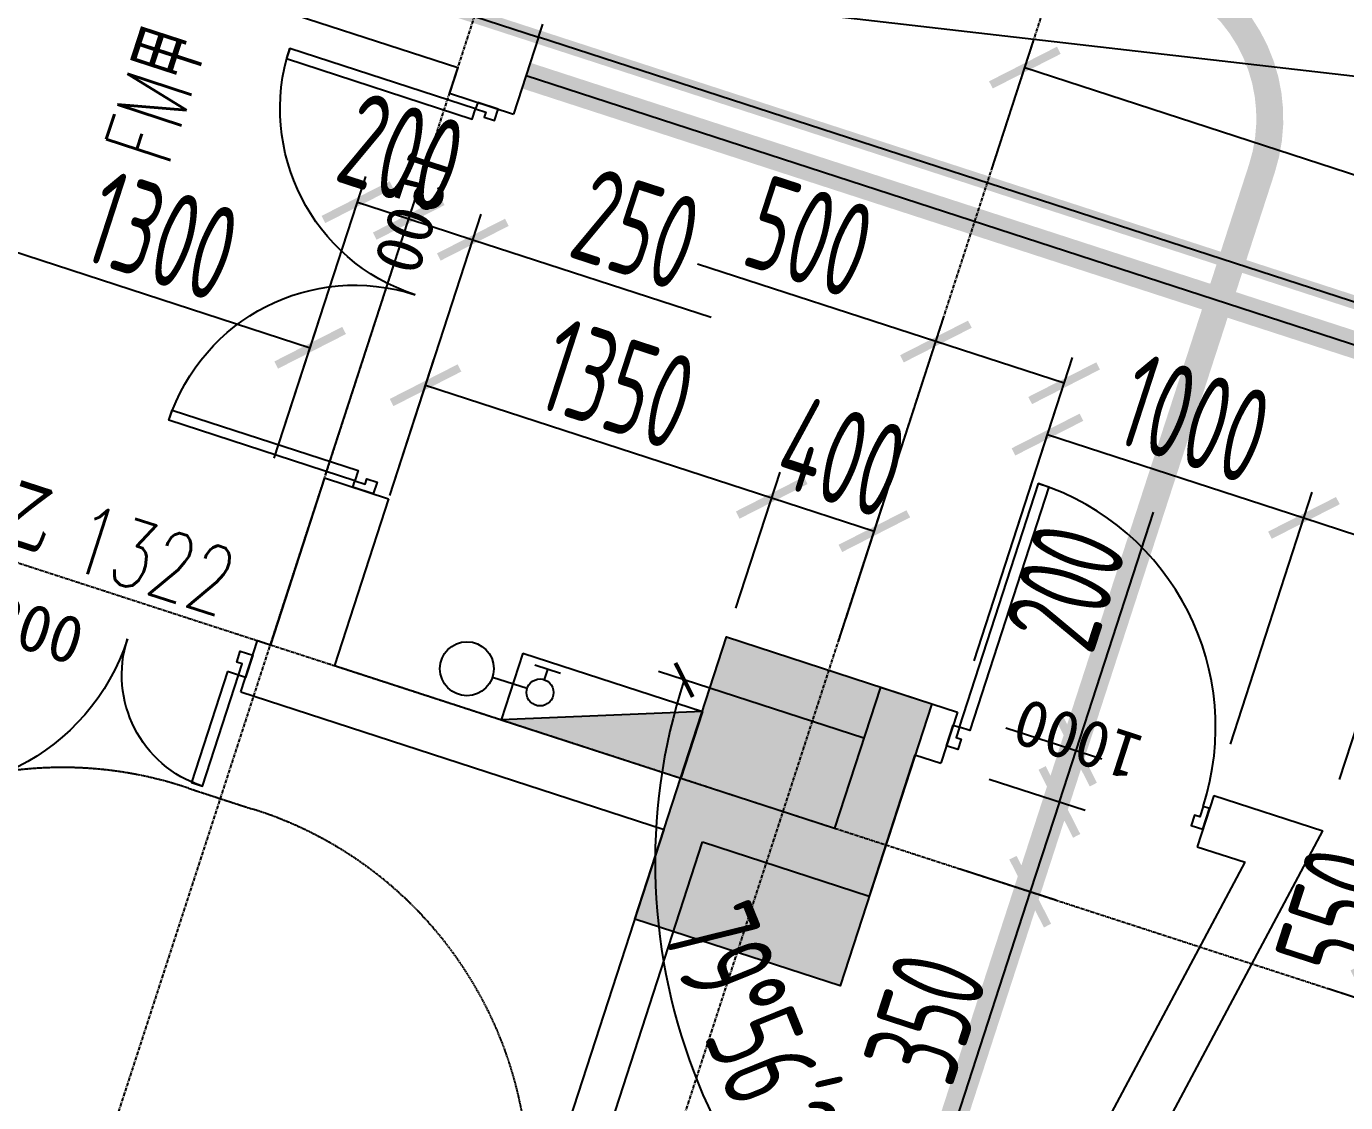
# Model space of a CAD drawing. Extents: x 11778731 to 12007717, y -6694179 to -6314888.
# Drawn here: x 11976274 to 11981166, y -6395858 to -6391868 of the extents above; entities that cross this region are included whole.
import ezdxf
from ezdxf.enums import TextEntityAlignment as Align
from ezdxf.xclip import XClip

# ---------------------------------------------------------------- set-up
doc = ezdxf.new("R2010")
doc.units = 0
doc.header["$LTSCALE"] = 10
doc.header["$MEASUREMENT"] = 0
doc.header["$XCLIPFRAME"] = 0
for name, pattern in [('A3-RG-axis-100$0$CENTER', [2, 1.25, -0.25, 0.25, -0.25]), ('A3-RI-5F$0$DASH', [0.35, 0.25, -0.1]), ('A3-RI-5F$0$DASHDOT', [1, 0.5, -0.25, 0, -0.25]), ('A3-RV-5F$0$DASH', [0.35, 0.25, -0.1]), ('DASHED2', [0.375, 0.25, -0.125])]:
    doc.linetypes.add(name, pattern=pattern)
for name, color, linetype in [('A-CLOD', 200, 'Continuous'), ('A3-RB-5F-100$0$A-DIMS-100', 1, 'Continuous'), ('A3-RG-axis-100$0$A-GRID', 1, 'A3-RG-axis-100$0$CENTER'), ('A3-RI-5F$0$0M-FIRE', 30, 'A3-RI-5F$0$DASHDOT'), ('A3-RI-5F$0$A-DOOR', 32, 'Continuous'), ('A3-RI-5F$0$A-FLOR', 2, 'Continuous'), ('A3-RI-5F$0$A-STRS-HRAL', 80, 'Continuous'), ('A3-RI-5F$0$A-SYMB-VOID', 35, 'Continuous'), ('A3-RI-5F$0$A-WALL', 7, 'Continuous'), ('A3-RI-5F$0$A-WALL-FINI', 95, 'Continuous'), ('A3-RM-5F$0$0P-FE-FH-P', 41, 'A3-RM-5F$0$YJdef_FE-FH_LINE_F'), ('A3-RM-5F$0$0P-FE-FH-V', 141, 'Continuous'), ('A3-RM-5F$0$0P-FE-HY', 141, 'Continuous'), ('A3-RS-1F$0$A-HATH-GRAY', 8, 'Continuous'), ('A3-RS-1F$0$A-WALL', 7, 'Continuous'), ('A3-RV-5F$0$A-SYMB-STRS', 1, 'Continuous'), ('A3-SYMB-5F-100$0$A-SYMB-DOOR', 3, 'Continuous'), ('A3-SYMB-5F-100$0$A-SYMB-DOOR1', 3, 'Continuous'), ('A3-SYMB-5F-100$0$A-SYMB-DOOR2', 3, 'Continuous'), ('A3-SYMB-5F-100$0$A-SYMB-DOOR3', 3, 'Continuous')]:
    doc.layers.add(name, color=color, linetype=linetype)
doc.styles.add('A3-RB-5F-100$0$XD2008', font='xd-hzs.shx', dxfattribs={"width": 0.7, "bigfont": 'xd-hztxt.shx'})
doc.styles.add('A3-RI-5F$0$Standard', font='')
doc.styles.add('A3-RM-5F$0$hz1', font='hzs.shx', dxfattribs={"width": 0.75, "bigfont": 'hztxt.shx'})
doc.styles.add('A3-SYMB-5F-100$0$ECADI-TXT', font='simplex.shx', dxfattribs={"bigfont": 'hztxt.shx'})
doc.styles.get('A3-RI-5F$0$Standard').set_extended_font_data('SimSun')
doc.linetypes.add('A3-RM-5F$0$YJdef_FE-FH_LINE_F', pattern='A,4,-0.2,["F",A3-RM-5F$0$hz1,S=0.2,R=0,X=-0.1,Y=-0.1],-0.1', length=4.3)
doc.dimstyles.new('A3-RB-5F-100$0$XD100', dxfattribs={"dimscale": 100, "dimtxt": 3.5, "dimasz": 1.5, "dimexe": 1, "dimexo": 2, "dimgap": 0.5, "dimtad": 1, "dimdec": 0, "dimdsep": 46, "dimtxsty": 'A3-RB-5F-100$0$XD2008', "dimcen": 2.5, "dimclrt": 4, "dimaunit": 1, "dimadec": 0, "dimazin": 0, "dimtfac": 1, "dimtdec": 0, "dimtix": 1, "dimtmove": 0, "dimatfit": 3, "dimfxl": 0, "dimtolj": 1, "dimtzin": 0, "dimarcsym": 0})
doc.dimstyles.new('A3-RB-5F-100$0$XD100$0', dxfattribs={"dimscale": 100, "dimtxt": 3.5, "dimasz": 2, "dimexe": 1, "dimexo": 2, "dimgap": 0.5, "dimtad": 1, "dimdec": 0, "dimdsep": 46, "dimtxsty": 'A3-RB-5F-100$0$XD2008', "dimblk1": 'A3-RB-5F-100$0$_ARCHTICK', "dimblk2": 'A3-RB-5F-100$0$_ARCHTICK', "dimsah": 1, "dimcen": 2.5, "dimclrt": 4, "dimaunit": 1, "dimadec": 0, "dimazin": 0, "dimtfac": 1, "dimtdec": 0, "dimtix": 1, "dimtmove": 0, "dimatfit": 3, "dimfxl": 0, "dimtolj": 1, "dimtzin": 0, "dimarcsym": 0})

# ---------------------------------------------------------------- blocks, each defined once
blk = doc.blocks.new('A3-RI-5F$0$J-双扇门-1500')
for points in [[(25, 80), (25, 805), (65, 805), (65, 80)], [(1475, 80), (1475, 805), (1435, 805), (1435, 80)], [(0, 80), (25, 80), (25, 40), (45, 40), (45, 0), (0, 0)], [(1500, 80), (1475, 80), (1475, 40), (1455, 40), (1455, 0), (1500, 0)]]:
    blk.add_lwpolyline(points, close=True)
for centre, start, end in [((25, 80), 0, 90), ((1475, 80), 90, 180)]:
    blk.add_arc(centre, 725, start, end)
at = {"layer": 'Defpoints', "style": 'A3-RI-5F$0$Standard'}
blk.add_text('1500', height=175, rotation=360, dxfattribs=at).set_placement((210.4, 93.8))
blk = doc.blocks.new('A3-RI-5F$0$J-子母门-1300')
for points in [[(-72.9, 86.7), (-72.9, 899.2), (-29.6, 899.2), (-29.6, 86.7)], [(1129.6, 86.7), (1129.6, 520), (1172.9, 520), (1172.9, 86.7)], [(-100, 86.7), (-72.9, 86.7), (-72.9, 43.3), (-51.2, 43.3), (-51.2, 0), (-100, 0)], [(1200, 86.7), (1172.9, 86.7), (1172.9, 43.3), (1151.2, 43.3), (1151.2, 0), (1200, 0)]]:
    blk.add_lwpolyline(points, close=True)
for centre, radius, start, end in [((-72.9, 86.7), 812.5, 0, 90), ((1172.9, 86.7), 433.3, 90, 180)]:
    blk.add_arc(centre, radius, start, end)
at = {"layer": 'Defpoints', "style": 'A3-RI-5F$0$Standard'}
blk.add_text('1300', height=175, rotation=360, dxfattribs=at).set_placement((104.6, 72))
blk = doc.blocks.new('A3-RI-5F$0$J-单扇门-1000')
for points in [[(-1000, -40), (-975, -40), (-975, 0), (-955, 0), (-955, 40), (-1000, 40)], [(0, -40), (-25, -40), (-25, 0), (-45, 0), (-45, 40), (0, 40)], [(-25, -40), (-25, -990), (-65, -990), (-65, -40)]]:
    blk.add_lwpolyline(points, close=True)
blk.add_arc((-25, -40), 950, 180, 270)
at = {"layer": 'Defpoints', "style": 'A3-RI-5F$0$Standard'}
blk.add_text('1000', height=175, rotation=360, dxfattribs=at).set_placement((-693.6, -218.2))
blk = doc.blocks.new('A3-RI-5F')
at = {"layer": 'A3-RI-5F$0$0M-FIRE', "const_width": 100}
blk.add_lwpolyline([(11978127.2, -6392050.3), (11981718.3, -6393217.1), (11981918.5, -6393282.1), (11983619.4, -6393834.8), (11981025.6, -6401817.9, -0.089252), (11978423.6, -6405850.5, 0.095873), (11977106.7, -6407812.4), (11976851.3, -6408493), (11976456.6, -6410438.8), (11975165.8, -6410461.5, 0.078185), (11972830.6, -6410986.5), (11973149.5, -6418285.6), (11975106.4, -6418638)], format="xyb", dxfattribs=at)
at = {"layer": 'A3-RI-5F$0$A-FLOR', "linetype": 'A3-RI-5F$0$DASH', "const_width": 50}
blk.add_lwpolyline([(11978173.5, -6391907.6), (11978173.5, -6391907.6), (11943983, -6380798.4)], dxfattribs=at)
blk.add_lwpolyline([(11978173.5, -6391907.6), (11983808.4, -6393738.5), (11981166.4, -6401870, -0.089363), (11978533.3, -6405952.9, 0.16088), (11976814.5, -6409345.1), (11976779.4, -6409539.8), (11976579.8, -6410648), (11976297.4, -6410621.5, 0.112692), (11972985.2, -6411088.7), (11973294.1, -6418159.3), (11975166.5, -6418496.5)], format="xyb", dxfattribs=at)
at = {"layer": 'A3-RI-5F$0$A-STRS-HRAL'}
for p, q in [((11983808.4, -6393738.5), (11978173.5, -6391907.6)), ((11978127.2, -6392050.3), (11983619.4, -6393834.8))]:
    blk.add_line(p, q, dxfattribs=at)
at = {"layer": 'A3-RI-5F$0$A-SYMB-VOID'}
blk.add_lwpolyline([(11978237.5, -6391710.7), (11986090.5, -6392614.3), (11984617.8, -6396077.1)], dxfattribs=at)
at = {"layer": 'A3-RI-5F$0$A-WALL'}
for p, q in [((11967569.1, -6388462), (11978173.5, -6391907.6)), ((11970455.7, -6389610.2), (11977873.9, -6392020.6)), ((11978173.5, -6391907.6), (11978080.8, -6392192.9)), ((11977873.9, -6392020.6), (11977843, -6392115.7)), ((11977873.9, -6392020.6), (11977843, -6392115.7)), ((11977843, -6392115.7), (11978080.8, -6392192.9)), ((11977843, -6392115.7), (11978080.8, -6392192.9)), ((11977379.5, -6393542.3), (11977178.7, -6394160.4)), ((11977379.5, -6393542.3), (11977178.7, -6394160.4)), ((11977379.5, -6393542.3), (11977617.3, -6393619.5)), ((11977379.5, -6393542.3), (11977617.3, -6393619.5)), ((11977617.3, -6393619.5), (11977416.4, -6394237.7)), ((11977617.3, -6393619.5), (11977416.4, -6394237.7)), ((11977069.3, -6394335.2), (11977131.1, -6394145)), ((11977069.3, -6394335.2), (11977131.1, -6394145)), ((11977131.1, -6394145), (11977178.7, -6394160.4)), ((11977416.4, -6394237.7), (11979271, -6394840.3)), ((11977069.3, -6394335.2), (11978638.9, -6394845.2)), ((11979440.9, -6394317.2), (11979271, -6394840.3)), ((11979440.9, -6394317.2), (11979726.4, -6394410)), ((11979726.4, -6394410), (11979664.6, -6394600.2)), ((11979569.3, -6394569.2), (11979399.4, -6395092.3)), ((11979569.3, -6394569.2), (11979664.6, -6394600.2)), ((11980677.4, -6394719), (11980615.6, -6394909.2)), ((11980677.4, -6394719), (11981082.4, -6394850.6)), ((11976275, -6402120.7), (11978639, -6394845.1)), ((11976973.7, -6402558.1), (11981082.4, -6394850.6)), ((11976417.6, -6402167), (11978781.6, -6394891.4)), ((11978781.6, -6394891.6), (11979399.4, -6395092.3)), ((11980615.6, -6394909.2), (11980793.7, -6394967.1)), ((11976876.1, -6402316.1), (11980793.7, -6394967.1))]:
    blk.add_line(p, q, dxfattribs=at)
at = {"layer": 'A3-RI-5F$0$A-WALL-FINI'}
blk.add_line((11978173.5, -6391907.6), (11978189, -6391860.1), dxfattribs=at)
at = {"layer": 'A3-RI-5F$0$A-DOOR', "xscale": -1}
for name, p, rotation in [('A3-RI-5F$0$J-双扇门-1500', (11978023.7, -6392174.4), 72.00000000119519), ('A3-RI-5F$0$J-双扇门-1500', (11978023.7, -6392174.4), 72.00000000119519), ('A3-RI-5F$0$J-子母门-1300', (11975972.3, -6393828.1), 162.0000000005348)]:
    blk.add_blockref(name, p, dxfattribs=dict(at, rotation=rotation))
at = {"layer": 'A3-RI-5F$0$A-DOOR', "rotation": 162.0002932504972}
blk.add_blockref('A3-RI-5F$0$J-单扇门-1000', (11979698.1, -6394497), dxfattribs=at)
blk = doc.blocks.new('A3-RG-axis-100')
at = {"layer": 'A3-RG-axis-100$0$A-GRID'}
for p, q in [((11908702.6, -6371911.2), (12006585.7, -6403715.4)), ((11972697.9, -6407950.8), (11979432.3, -6387224.4)), ((11974600, -6408568.8), (11981334.4, -6387842.5))]:
    blk.add_line(p, q, dxfattribs=at)
blk = doc.blocks.new('A3-SYMB-5F-100$0$ECADI-TAG-DOOR')
at = {"layer": 'A3-SYMB-5F-100$0$A-SYMB-DOOR', "style": 'A3-SYMB-5F-100$0$ECADI-TXT', "width": 0.7}
for tag, p in [('门窗主编号1', (-6.414, 7.257)), ('门窗主编号2', (2.085, 7.257))]:
    blk.add_attdef(tag, p, '', height=2.5, dxfattribs=at)
at = {"layer": 'A3-SYMB-5F-100$0$A-SYMB-DOOR', "style": 'A3-SYMB-5F-100$0$ECADI-TXT', "width": 0.7, "flags": 1}
for tag, p in [('洞口尺寸(宽X高)', (-6.416, 1.62)), ('备注', (-6.394, -1.213))]:
    blk.add_attdef(tag, p, '', height=2.5, dxfattribs=at)
at = {"layer": 'A3-SYMB-5F-100$0$A-SYMB-DOOR1', "style": 'A3-SYMB-5F-100$0$ECADI-TXT', "width": 0.7}
blk.add_attdef('门窗辅编号1', (-6.414, 4.413), '', height=2.5, dxfattribs=at)
at = {"layer": 'A3-SYMB-5F-100$0$A-SYMB-DOOR2', "style": 'A3-SYMB-5F-100$0$ECADI-TXT', "width": 0.7}
blk.add_attdef('门窗辅编号2', (-2.861, 4.413), '', height=2.5, dxfattribs=at)
at = {"layer": 'A3-SYMB-5F-100$0$A-SYMB-DOOR3', "style": 'A3-SYMB-5F-100$0$ECADI-TXT', "width": 0.7}
blk.add_attdef('门窗辅编号3', (2.323, 4.413), '', height=2.5, dxfattribs=at)
blk = doc.blocks.new('A3-SYMB-5F-100')
at = {"layer": 'A3-SYMB-5F-100$0$A-SYMB-DOOR'}
ref = blk.add_blockref('A3-SYMB-5F-100$0$ECADI-TAG-DOOR', (11977713.8, -6391932.5), dxfattribs=dict(at, xscale=99.99999999997296, yscale=100, zscale=100, rotation=71.99999999999999))
ref.add_attrib('门窗主编号1', 'FM甲', dxfattribs={"height": 250, "rotation": 72, "style": 'A3-SYMB-5F-100$0$ECADI-TXT', "width": 0.7}).set_placement((11976950, -6391926.1), align=Align.RIGHT)
ref.add_attrib('门窗主编号2', '1522', (11976984.6, -6391833.3, 333.3), dxfattribs={"height": 250, "rotation": 72, "style": 'A3-SYMB-5F-100$0$ECADI-TXT', "width": 0.7})
ref = blk.add_blockref('A3-SYMB-5F-100$0$ECADI-TAG-DOOR', (11976322.5, -6394602.3, -333.3), dxfattribs=dict(at, xscale=99.99999999997296, yscale=100.0000000000001, zscale=100, rotation=342))
ref.add_attrib('门窗主编号1', 'FM乙', dxfattribs={"height": 250, "rotation": 342, "style": 'A3-SYMB-5F-100$0$ECADI-TXT', "width": 0.7}).set_placement((11976328.8, -6393838.4, -333.3), align=Align.RIGHT)
ref.add_attrib('门窗主编号2', '1322', (11976421.6, -6393873), dxfattribs={"height": 250, "rotation": 342, "style": 'A3-SYMB-5F-100$0$ECADI-TXT', "width": 0.7})
blk = doc.blocks.new('A3-RV-5F')
at = {"layer": 'A3-RV-5F$0$A-SYMB-STRS', "linetype": 'A3-RV-5F$0$DASH'}
blk.add_lwpolyline([(11975008, -6395663.2, -0.426145), (11976874.4, -6394692.4), (11977112.1, -6394769.7, -0.42596), (11978051.8, -6396652.2)], format="xyb", dxfattribs=at)
blk = doc.blocks.new('A3-RS-1F')
at = {"layer": 'A3-RS-1F$0$A-HATH-GRAY'}
blk.add_hatch(color=256, dxfattribs=at).paths.add_polyline_path([(11978530.4, -6395177.9), (11978870.3, -6394131.8), (11979631.2, -6394379), (11979291.2, -6395425.2)])
at = {"layer": 'A3-RS-1F$0$A-WALL'}
blk.add_lwpolyline([(11978530.4, -6395177.9), (11978870.3, -6394131.8), (11979631.2, -6394379), (11979291.2, -6395425.2)], close=True, dxfattribs=at)
blk = doc.blocks.new('A3-RB-5F-100$0$_ARCHTICK')
at = {"color": 0, "linetype": 'ByBlock', "const_width": 0.15}
blk.add_lwpolyline([(-0.5, -0.5), (0.5, 0.5)], dxfattribs=at)
blk = doc.blocks.new('*D387')
at = {"layer": 'A3-RB-5F-100$0$A-DIMS-100', "color": 0, "lineweight": -2}
for p, q in [((11975956.8, -6393066.7), (11976120.7, -6392562.5)), ((11976089.8, -6392657.6), (11977326.1, -6393059.4)), ((11977193.2, -6393468.4), (11977357, -6392964.3))]:
    blk.add_line(p, q, dxfattribs=at)
at = {"layer": 'Defpoints', "color": 0}
for p in [(11977326.1, -6393059.4), (11975895, -6393256.9), (11977131.4, -6393658.6)]:
    blk.add_point(p, dxfattribs=at)
at = {"layer": 'A3-RB-5F-100$0$A-DIMS-100', "color": 0, "lineweight": -2, "xscale": 200, "yscale": 200, "zscale": 200}
for p, rotation in [((11976089.8, -6392657.6), 161.9999999999493), ((11977326.1, -6393059.4), 341.9999999999494)]:
    blk.add_blockref('A3-RB-5F-100$0$_ARCHTICK', p, dxfattribs=dict(at, rotation=rotation))
at = {"layer": 'A3-RB-5F-100$0$A-DIMS-100', "color": 4, "insert": (11976777.5, -6392644.5), "char_height": 350, "attachment_point": 5, "rotation": 342, "style": 'A3-RB-5F-100$0$XD2008'}
blk.add_mtext('\\A1;1300', dxfattribs=at)
blk = doc.blocks.new('*D388')
at = {"layer": 'A3-RB-5F-100$0$A-DIMS-100', "color": 0, "lineweight": -2}
for p, q in [((11977193.2, -6393468.4), (11977532.4, -6392424.5)), ((11977383.4, -6393530.2), (11977722.6, -6392486.3)), ((11977501.5, -6392519.6), (11977691.7, -6392581.4))]:
    blk.add_line(p, q, dxfattribs=at)
at = {"layer": 'Defpoints', "color": 0}
for p in [(11977691.7, -6392581.4), (11977131.4, -6393658.6), (11977321.6, -6393720.4)]:
    blk.add_point(p, dxfattribs=at)
at = {"layer": 'A3-RB-5F-100$0$A-DIMS-100', "color": 0, "lineweight": -2, "xscale": 200, "yscale": 200, "zscale": 200}
for p, rotation in [((11977501.5, -6392519.6), 161.999999999881), ((11977691.7, -6392581.4), 341.999999999881)]:
    blk.add_blockref('A3-RB-5F-100$0$_ARCHTICK', p, dxfattribs=dict(at, rotation=rotation))
at = {"layer": 'A3-RB-5F-100$0$A-DIMS-100', "color": 4, "insert": (11977666.1, -6392336.6), "char_height": 350, "attachment_point": 5, "rotation": 342, "style": 'A3-RB-5F-100$0$XD2008'}
blk.add_mtext('\\A1;200', dxfattribs=at)
blk = doc.blocks.new('*D389')
at = {"layer": 'A3-RB-5F-100$0$A-DIMS-100', "color": 0, "lineweight": -2}
for p, q in [((11977383.4, -6393530.2), (11977722.6, -6392486.3)), ((11977621.2, -6393607.5), (11977960.4, -6392563.6)), ((11977691.7, -6392581.4), (11977929.5, -6392658.7)), ((11977929.5, -6392658.7), (11978814, -6392946.1))]:
    blk.add_line(p, q, dxfattribs=at)
at = {"layer": 'Defpoints', "color": 0}
for p in [(11977929.5, -6392658.7), (11977321.6, -6393720.4), (11977559.4, -6393797.7)]:
    blk.add_point(p, dxfattribs=at)
at = {"layer": 'A3-RB-5F-100$0$A-DIMS-100', "color": 0, "lineweight": -2, "xscale": 200, "yscale": 200, "zscale": 200}
for p, rotation in [((11977691.7, -6392581.4), 162.0000000000637), ((11977929.5, -6392658.7), 342.0000000000637)]:
    blk.add_blockref('A3-RB-5F-100$0$_ARCHTICK', p, dxfattribs=dict(at, rotation=rotation))
at = {"layer": 'A3-RB-5F-100$0$A-DIMS-100', "color": 4, "insert": (11978536.3, -6392619.3), "char_height": 350, "attachment_point": 5, "rotation": 342, "style": 'A3-RB-5F-100$0$XD2008'}
blk.add_mtext('\\A1;250', dxfattribs=at)
blk = doc.blocks.new('*D390')
at = {"layer": 'A3-RB-5F-100$0$A-DIMS-100', "color": 0, "lineweight": -2}
for p, q in [((11977621.2, -6393607.5), (11977785, -6393103.3)), ((11977754.1, -6393198.4), (11979038, -6393615.6)), ((11978905.1, -6394024.6), (11979068.9, -6393520.5))]:
    blk.add_line(p, q, dxfattribs=at)
at = {"layer": 'Defpoints', "color": 0}
for p in [(11979038, -6393615.6), (11977559.4, -6393797.7), (11978843.3, -6394214.8)]:
    blk.add_point(p, dxfattribs=at)
at = {"layer": 'A3-RB-5F-100$0$A-DIMS-100', "color": 0, "lineweight": -2, "xscale": 200, "yscale": 200, "zscale": 200}
for p, rotation in [((11977754.1, -6393198.4), 161.9999999999411), ((11979038, -6393615.6), 341.9999999999412)]:
    blk.add_blockref('A3-RB-5F-100$0$_ARCHTICK', p, dxfattribs=dict(at, rotation=rotation))
at = {"layer": 'A3-RB-5F-100$0$A-DIMS-100', "color": 4, "insert": (11978465.6, -6393193), "char_height": 350, "attachment_point": 5, "rotation": 342, "style": 'A3-RB-5F-100$0$XD2008'}
blk.add_mtext('\\A1;1350', dxfattribs=at)
blk = doc.blocks.new('*D391')
at = {"layer": 'A3-RB-5F-100$0$A-DIMS-100', "color": 0, "lineweight": -2}
for p, q in [((11978905.1, -6394024.6), (11979068.9, -6393520.5)), ((11979038, -6393615.6), (11979418.5, -6393739.2)), ((11979285.5, -6394148.2), (11979449.4, -6393644.1))]:
    blk.add_line(p, q, dxfattribs=at)
at = {"layer": 'Defpoints', "color": 0}
for p in [(11979418.5, -6393739.2), (11978843.3, -6394214.8), (11979223.7, -6394338.4)]:
    blk.add_point(p, dxfattribs=at)
at = {"layer": 'A3-RB-5F-100$0$A-DIMS-100', "color": 0, "lineweight": -2, "xscale": 200, "yscale": 200, "zscale": 200}
for p, rotation in [((11979038, -6393615.6), 161.9999999998746), ((11979418.5, -6393739.2), 341.9999999998747)]:
    blk.add_blockref('A3-RB-5F-100$0$_ARCHTICK', p, dxfattribs=dict(at, rotation=rotation))
at = {"layer": 'A3-RB-5F-100$0$A-DIMS-100', "color": 4, "insert": (11979297.8, -6393463.4), "char_height": 350, "attachment_point": 5, "rotation": 342, "style": 'A3-RB-5F-100$0$XD2008'}
blk.add_mtext('\\A1;400', dxfattribs=at)
blk = doc.blocks.new('*D401')
at = {"layer": 'A3-RB-5F-100$0$A-DIMS-100', "color": 0, "lineweight": -2}
for p, q in [((11979845, -6394658.8), (11980199.9, -6394774.1)), ((11980104.8, -6394743.2), (11979996.6, -6395076)), ((11979736.9, -6394991.7), (11980091.7, -6395106.9)), ((11979996.6, -6395076), (11979709.2, -6395960.5))]:
    blk.add_line(p, q, dxfattribs=at)
at = {"layer": 'Defpoints', "color": 0}
for p in [(11979654.8, -6394597), (11980104.8, -6394743.2), (11979546.7, -6394929.9)]:
    blk.add_point(p, dxfattribs=at)
at = {"layer": 'A3-RB-5F-100$0$A-DIMS-100', "color": 0, "lineweight": -2, "xscale": 200, "yscale": 200, "zscale": 200}
for p, rotation in [((11980104.8, -6394743.2), 71.99999999993862), ((11979996.6, -6395076), 251.9999999999386)]:
    blk.add_blockref('A3-RB-5F-100$0$_ARCHTICK', p, dxfattribs=dict(at, rotation=rotation))
at = {"layer": 'A3-RB-5F-100$0$A-DIMS-100', "color": 4, "insert": (11979608, -6395543.9), "char_height": 350, "attachment_point": 5, "rotation": 72, "style": 'A3-RB-5F-100$0$XD2008'}
blk.add_mtext('\\A1;350', dxfattribs=at)
blk = doc.blocks.new('*D402')
at = {"layer": 'A3-RB-5F-100$0$A-DIMS-100', "color": 0, "lineweight": -2}
for p, q in [((11980166.6, -6394553), (11980453.9, -6393668.5)), ((11979906.8, -6394468.6), (11980261.7, -6394583.9)), ((11980104.8, -6394743.2), (11980166.6, -6394553)), ((11979845, -6394658.8), (11980199.9, -6394774.1))]:
    blk.add_line(p, q, dxfattribs=at)
at = {"layer": 'Defpoints', "color": 0}
for p in [(11979716.6, -6394406.8), (11980166.6, -6394553), (11979654.8, -6394597)]:
    blk.add_point(p, dxfattribs=at)
at = {"layer": 'A3-RB-5F-100$0$A-DIMS-100', "color": 0, "lineweight": -2, "xscale": 200, "yscale": 200, "zscale": 200}
for p, rotation in [((11980166.6, -6394553), 71.99999999987462), ((11980104.8, -6394743.2), 251.9999999998746)]:
    blk.add_blockref('A3-RB-5F-100$0$_ARCHTICK', p, dxfattribs=dict(at, rotation=rotation))
at = {"layer": 'A3-RB-5F-100$0$A-DIMS-100', "color": 4, "insert": (11980127.2, -6393946.1), "char_height": 350, "attachment_point": 5, "rotation": 72, "style": 'A3-RB-5F-100$0$XD2008'}
blk.add_mtext('\\A1;200', dxfattribs=at)
blk = doc.blocks.new('*D403')
at = {"layer": 'A3-RB-5F-100$0$A-DIMS-100', "color": 0, "lineweight": -2}
blk.add_line((11979379.1, -6394507.4), (11978617.9, -6394260.1), dxfattribs=at)
blk.add_arc((11980793.7, -6394967.1), 2187.8, 162, 241.9393, dxfattribs=at)
at = {"layer": 'Defpoints', "color": 0}
for p in [(11979569.3, -6394569.2), (11980793.7, -6394967.1), (11980793.7, -6394967.1), (11978630.8, -6395296), (11976876.1, -6402316.1)]:
    blk.add_point(p, dxfattribs=at)
at = {"layer": 'A3-RB-5F-100$0$A-DIMS-100', "color": 0, "lineweight": -2, "xscale": 100, "yscale": 100, "zscale": 100}
for p, rotation in [((11978713, -6394291), 71.99999999992632), ((11979764.5, -6396897.6), 331.939250397537)]:
    blk.add_blockref('A3-RB-5F-100$0$_ARCHTICK', p, dxfattribs=dict(at, rotation=rotation))
at = {"layer": 'A3-RB-5F-100$0$A-DIMS-100', "color": 4, "insert": (11979004.4, -6395688.9), "char_height": 350, "attachment_point": 5, "rotation": 291.9696, "style": 'A3-RB-5F-100$0$XD2008'}
blk.add_mtext('\\A1;79°56\'21"', dxfattribs=at)
blk = doc.blocks.new('*D589')
at = {"layer": 'A3-RB-5F-100$0$A-DIMS-100', "color": 0, "lineweight": -2}
for p, q in [((11979853.3, -6392400.8), (11980007.7, -6391925.6)), ((11979976.8, -6392020.7), (11983804.8, -6393264.5)), ((11983681.2, -6393644.6), (11983835.7, -6393169.4))]:
    blk.add_line(p, q, dxfattribs=at)
at = {"layer": 'Defpoints', "color": 0}
for p in [(11979791.5, -6392591), (11983804.8, -6393264.5), (11983619.4, -6393834.8)]:
    blk.add_point(p, dxfattribs=at)
at = {"layer": 'A3-RB-5F-100$0$A-DIMS-100', "color": 0, "lineweight": -2, "xscale": 200, "yscale": 200, "zscale": 200}
for p, rotation in [((11979976.8, -6392020.7), 161.9999999998924), ((11983804.8, -6393264.5), 341.9999999998924)]:
    blk.add_blockref('A3-RB-5F-100$0$_ARCHTICK', p, dxfattribs=dict(at, rotation=rotation))
at = {"layer": 'A3-RB-5F-100$0$A-DIMS-100', "color": 4, "insert": (11982735, -6392680.3), "char_height": 350, "attachment_point": 5, "rotation": 342, "style": 'A3-RB-5F-100$0$XD2008'}
blk.add_mtext('\\A1;4025', dxfattribs=at)
blk = doc.blocks.new('*D608')
at = {"layer": 'A3-RB-5F-100$0$A-DIMS-100', "color": 0, "lineweight": -2}
blk.add_arc((11983619.4, -6393834.8), 1195.6, 162, 252, dxfattribs=at)
at = {"layer": 'Defpoints', "color": 0}
for p in [(11978127.2, -6392050.3), (11983619.4, -6393834.8), (11983619.4, -6393834.8), (11982449.9, -6394083.4), (11981025.6, -6401817.9)]:
    blk.add_point(p, dxfattribs=at)
at = {"layer": 'A3-RB-5F-100$0$A-DIMS-100', "color": 0, "lineweight": -2, "xscale": 100, "yscale": 100, "zscale": 100}
for p, rotation in [((11982482.3, -6393465.3), 71.9999999998995), ((11983250, -6394971.9), 341.9999999998954)]:
    blk.add_blockref('A3-RB-5F-100$0$_ARCHTICK', p, dxfattribs=dict(at, rotation=rotation))
at = {"layer": 'A3-RB-5F-100$0$A-DIMS-100', "color": 4, "insert": (11982784.3, -6394260.3), "char_height": 350, "attachment_point": 5, "rotation": 297, "style": 'A3-RB-5F-100$0$XD2008'}
blk.add_mtext('\\A1;90°0\'0"', dxfattribs=at)
blk = doc.blocks.new('*D833')
at = {"layer": 'A3-RB-5F-100$0$A-DIMS-100', "color": 0, "lineweight": -2}
for p, q in [((11981432.3, -6394964.3), (11981494.1, -6394774)), ((11981272.6, -6394912.4), (11981527.4, -6394995.2)), ((11981262.3, -6395487.3), (11981432.3, -6394964.3)), ((11981102.7, -6395435.4), (11981357.4, -6395518.2)), ((11981262.3, -6395487.3), (11981200.5, -6395677.5))]:
    blk.add_line(p, q, dxfattribs=at)
at = {"layer": 'Defpoints', "color": 0}
for p in [(11981082.4, -6394850.6), (11981432.3, -6394964.3), (11980912.5, -6395373.6)]:
    blk.add_point(p, dxfattribs=at)
at = {"layer": 'A3-RB-5F-100$0$A-DIMS-100', "color": 0, "lineweight": -2, "xscale": 200, "yscale": 200, "zscale": 200}
for p, rotation in [((11981432.3, -6394964.3), 252.0000000001898), ((11981262.3, -6395487.3), 72.00000000018983)]:
    blk.add_blockref('A3-RB-5F-100$0$_ARCHTICK', p, dxfattribs=dict(at, rotation=rotation))
at = {"layer": 'A3-RB-5F-100$0$A-DIMS-100', "color": 4, "insert": (11981133.3, -6395156.2), "char_height": 350, "attachment_point": 5, "rotation": 72, "style": 'A3-RB-5F-100$0$XD2008'}
blk.add_mtext('\\A1;550', dxfattribs=at)
blk = doc.blocks.new('*D834')
at = {"layer": 'A3-RB-5F-100$0$A-DIMS-100', "color": 0, "lineweight": -2}
for p, q in [((11980739.2, -6394528.8), (11981042.6, -6393595.2)), ((11981011.7, -6393690.3), (11981416.7, -6393821.9)), ((11981144.2, -6394660.4), (11981447.6, -6393726.8)), ((11981416.7, -6393821.9), (11982290, -6394105.7))]:
    blk.add_line(p, q, dxfattribs=at)
at = {"layer": 'Defpoints', "color": 0}
for p in [(11981416.7, -6393821.9), (11980677.4, -6394719), (11981082.4, -6394850.6)]:
    blk.add_point(p, dxfattribs=at)
at = {"layer": 'A3-RB-5F-100$0$A-DIMS-100', "color": 0, "lineweight": -2, "xscale": 200, "yscale": 200, "zscale": 200}
for p, rotation in [((11981011.7, -6393690.3), 161.9998593084789), ((11981416.7, -6393821.9), 341.9998593084789)]:
    blk.add_blockref('A3-RB-5F-100$0$_ARCHTICK', p, dxfattribs=dict(at, rotation=rotation))
at = {"layer": 'A3-RB-5F-100$0$A-DIMS-100', "color": 4, "insert": (11982018, -6393780.7), "char_height": 350, "attachment_point": 5, "rotation": 341.9999, "style": 'A3-RB-5F-100$0$XD2008'}
blk.add_mtext('\\A1;426', dxfattribs=at)
blk = doc.blocks.new('*D835')
at = {"layer": 'A3-RB-5F-100$0$A-DIMS-100', "color": 0, "lineweight": -2}
for p, q in [((11979788.2, -6394219.8), (11980091.5, -6393286.2)), ((11980060.6, -6393381.3), (11981011.7, -6393690.3)), ((11980739.2, -6394528.8), (11981042.6, -6393595.2))]:
    blk.add_line(p, q, dxfattribs=at)
at = {"layer": 'Defpoints', "color": 0}
for p in [(11981011.7, -6393690.3), (11979726.4, -6394410), (11980677.4, -6394719)]:
    blk.add_point(p, dxfattribs=at)
at = {"layer": 'A3-RB-5F-100$0$A-DIMS-100', "color": 0, "lineweight": -2, "xscale": 200, "yscale": 200, "zscale": 200}
for p, rotation in [((11980060.6, -6393381.3), 161.9998593084674), ((11981011.7, -6393690.3), 341.9998593084674)]:
    blk.add_blockref('A3-RB-5F-100$0$_ARCHTICK', p, dxfattribs=dict(at, rotation=rotation))
at = {"layer": 'A3-RB-5F-100$0$A-DIMS-100', "color": 4, "insert": (11980605.7, -6393321.8), "char_height": 350, "attachment_point": 5, "rotation": 341.9999, "style": 'A3-RB-5F-100$0$XD2008'}
blk.add_mtext('\\A1;1000', dxfattribs=at)
blk = doc.blocks.new('*D836')
at = {"layer": 'A3-RB-5F-100$0$A-DIMS-100', "color": 0, "lineweight": -2}
for p, q in [((11979646.8, -6393036.3), (11978762.3, -6392748.9)), ((11979312.5, -6394065.2), (11979677.7, -6392941.2)), ((11980122.5, -6393190.9), (11979646.8, -6393036.3)), ((11979788.2, -6394219.8), (11980153.4, -6393095.8))]:
    blk.add_line(p, q, dxfattribs=at)
at = {"layer": 'Defpoints', "color": 0}
for p in [(11980122.5, -6393190.9), (11979250.7, -6394255.4), (11979726.4, -6394410)]:
    blk.add_point(p, dxfattribs=at)
at = {"layer": 'A3-RB-5F-100$0$A-DIMS-100', "color": 0, "lineweight": -2, "xscale": 200, "yscale": 200, "zscale": 200}
for p, rotation in [((11979646.8, -6393036.3), 161.9998593084901), ((11980122.5, -6393190.9), 341.99985930849)]:
    blk.add_blockref('A3-RB-5F-100$0$_ARCHTICK', p, dxfattribs=dict(at, rotation=rotation))
at = {"layer": 'A3-RB-5F-100$0$A-DIMS-100', "color": 4, "insert": (11979179, -6392647.8), "char_height": 350, "attachment_point": 5, "rotation": 341.9999, "style": 'A3-RB-5F-100$0$XD2008'}
blk.add_mtext('\\A1;500', dxfattribs=at)
blk = doc.blocks.new('A3-RM-5F$0$A$C6F954C98')
at = {"extrusion": (0, 0, -1)}
blk.add_hatch(color=256, dxfattribs=at).paths.add_polyline_path([(-260, 700), (0, 0), (0, 700)])
for p, q in [((260, 700), (0, 700)), ((0, 0), (0, 700)), ((260, 700), (0, 0)), ((260, 0), (260, 700)), ((230.7, 155.9, 0), (230.7, 55.9, 0)), ((230.7, 105.9, 0), (190.7, 105.9, 0)), ((260, 0), (0, 0))]:
    blk.add_line(p, q, dxfattribs=at)
blk.add_circle((-140.7, 105.9, 0), 50, dxfattribs=at)
blk = doc.blocks.new('A3-RM-5F')
at = {"layer": 'A3-RM-5F$0$0P-FE-FH-P'}
blk.add_line((11978002.6, -6394280.3, 0), (11978131.2, -6394322.1, 0), dxfattribs=at)
at = {"layer": 'A3-RM-5F$0$0P-FE-FH-V'}
blk.add_circle((11977907.5, -6394249.4, 0), 100, dxfattribs=at)
at = {"layer": 'A3-RM-5F$0$0P-FE-HY', "xscale": -1, "rotation": 251.9999999998569}
blk.add_blockref('A3-RM-5F$0$A$C6F954C98', (11978034.6, -6394438.6), dxfattribs=at)
blk = doc.blocks.new('A3-RB-5F-100')
at = {"layer": 'A3-RB-5F-100$0$A-DIMS-100'}
for base, p1, p2, angle, picture, middle in [((11983804.8, -6393264.5), (11979791.5, -6392591), (11983619.4, -6393834.8), 342, '*D589', (11982665.4, -6392894.3)), ((11977691.7, -6392581.4), (11977131.4, -6393658.6), (11977321.6, -6393720.4), 342, '*D388', (11977596.6, -6392550.5)), ((11977929.5, -6392658.7), (11977321.6, -6393720.4), (11977559.4, -6393797.7), 342, '*D389', (11978466.8, -6392833.3)), ((11980122.5, -6393190.9), (11979250.7, -6394255.4), (11979726.4, -6394410), 341.9999, '*D836', (11979109.5, -6392861.7)), ((11979418.5, -6393739.2), (11978843.3, -6394214.8), (11979223.7, -6394338.4), 342, '*D391', (11979228.2, -6393677.4)), ((11981416.7, -6393821.9), (11980677.4, -6394719), (11981082.4, -6394850.6), 341.9999, '*D834', (11981948.5, -6393994.7)), ((11980166.6, -6394553), (11979654.8, -6394597), (11979716.6, -6394406.8), 72, '*D402', (11980341.2, -6394015.7)), ((11980104.8, -6394743.2), (11979546.7, -6394929.9), (11979654.8, -6394597), 72, '*D401', (11979822, -6395613.4))]:
    dim = blk.add_linear_dim(base=base, p1=p1, p2=p2, angle=angle, dimstyle='A3-RB-5F-100$0$XD100$0', dxfattribs=at)
    dim.commit()
    dim.dimension.update_dxf_attribs({"geometry": picture, "text_midpoint": middle, "dimtype": 129})
for base, line1, line2, picture, middle in [((11982449.9, -6394083.4), ((11983619.4, -6393834.8), (11981025.6, -6401817.9)), ((11978127.2, -6392050.3), (11983619.4, -6393834.8)), '*D608', (11982784.3, -6394260.3)), ((11978630.7816, -6395295.9547), ((11979569.3374, -6394569.2449), (11980793.6729, -6394967.0556)), ((11976876.1092, -6402316.1127), (11980793.6729, -6394967.0556)), '*D403', (11979004.361, -6395688.8813))]:
    dim = blk.add_angular_dim_2l(base=base, line1=line1, line2=line2, dimstyle='A3-RB-5F-100$0$XD100', override={"dimasz": 1, "dimblk1": 'A3-RB-5F-100$0$_ARCHTICK', "dimblk2": 'A3-RB-5F-100$0$_ARCHTICK', "dimsah": 1, "dimadec": 3}, dxfattribs=at)
    dim.commit()
    dim.dimension.update_dxf_attribs({"geometry": picture, "text_midpoint": middle})
for p1, p2, distance, picture, middle in [((11975895, -6393256.9), (11977131.4, -6393658.6), 630.1, '*D387', (11976777.5, -6392644.5)), ((11977559.4, -6393797.7), (11978843.3, -6394214.8), 630.1, '*D390', (11978465.6, -6393193)), ((11979726.4, -6394410), (11980677.4, -6394719), 1081.6, '*D835', (11980605.7, -6393321.8)), ((11980912.5, -6395373.6), (11981082.4, -6394850.6), -367.9, '*D833', (11981133.3, -6395156.2))]:
    dim = blk.add_aligned_dim(p1=p1, p2=p2, distance=distance, dimstyle='A3-RB-5F-100$0$XD100$0', dxfattribs=at)
    dim.commit()
    dim.dimension.update_dxf_attribs({"geometry": picture, "text_midpoint": middle})

msp = doc.modelspace()

# ---------------------------------------------------------------- linework, layer by layer
at = {"layer": 'A-CLOD', "linetype": 'DASHED2', "const_width": 100}
msp.add_lwpolyline([(11976162.7, -6390238.7), (11980470.8, -6391638.5, -0.414214), (11980856, -6392394.5), (11977434.5, -6402924.8, -0.414214), (11976678.5, -6403310), (11972370.4, -6401910.2, -0.414214), (11971985.2, -6401154.2), (11975406.6, -6390623.9, -0.414214)], format="xyb", close=True, dxfattribs=at)

# ---------------------------------------------------------------- block references
for name in ['A3-RI-5F', 'A3-RB-5F-100', 'A3-RG-axis-100', 'A3-SYMB-5F-100', 'A3-RM-5F', 'A3-RV-5F']:
    msp.add_blockref(name, (0, 0))
ref = msp.add_blockref('A3-RS-1F', (0, 0))
XClip(ref).set_block_clipping_path([(11889357.2540208902, -6419160.0659107883), (11910185.3192560691, -6426457.2118252832), (11927068.6119189896, -6433453.578039011), (11979134.5699833296, -6452657.9184868541), (12009188.7333128508, -6389730.3223040896), (11892617.6820170097, -6360484.8154213969), (11881387.5678784791, -6407421.677106794)])

doc.saveas('drawing.dxf')
